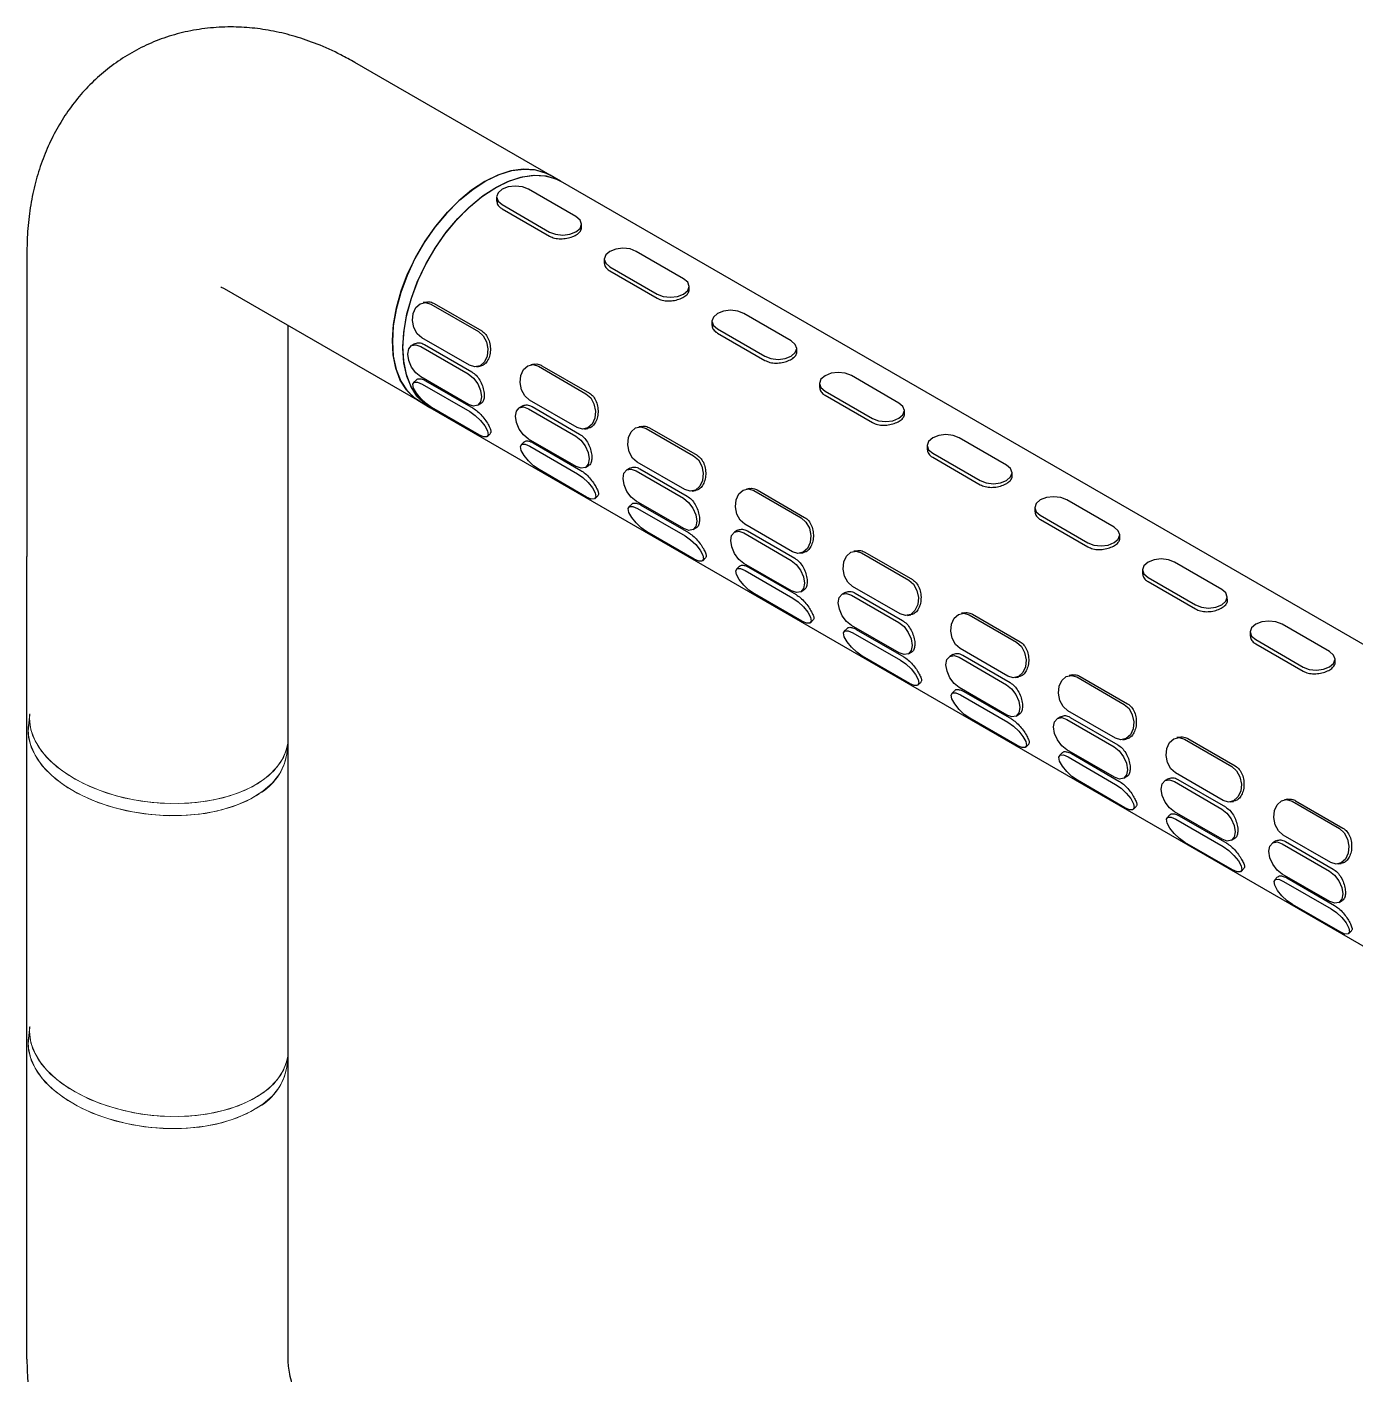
# Model space of a CAD drawing. Extents: x 0 to 3255, y 0 to 2385.
# Drawn here: x 1861.8 to 2039.7, y 1238.2 to 1418.6 of the extents above; entities that cross this region are included whole.
import ezdxf

# ---------------------------------------------------------------- set-up
doc = ezdxf.new("R2010")
doc.units = 0
doc.header["$LTSCALE"] = 10
doc.header["$MEASUREMENT"] = 0
doc.linetypes.add('SLD-实线', pattern=[0])
doc.layers.get('0').update_dxf_attribs({"linetype": 'CONTINUOUS'})

msp = doc.modelspace()

# ---------------------------------------------------------------- linework, layer by layer
at = {"color": 7, "linetype": 'Continuous', "lineweight": 25}
for p, q in [((1931.83, 1398.77), (1905.68, 1413.87)), ((1933.25, 1397.95), (1931.83, 1398.77)), ((1935.3, 1393.22), (1928.94, 1396.89)), ((2074.63, 1316.33), (1933.25, 1397.95)), ((1924.67, 1395.84), (1924.68, 1395.36)), ((1925.41, 1394.82), (1931.77, 1391.15)), ((1925.41, 1394.27), (1931.77, 1390.6)), ((1936.04, 1391.72), (1936.04, 1392.2)), ((1861.76, 1388.51), (1861.76, 1347.7)), ((1949.73, 1384.89), (1943.36, 1388.56)), ((1939.1, 1387.52), (1939.1, 1387.04)), ((1939.83, 1386.5), (1946.19, 1382.82)), ((1939.83, 1385.94), (1946.19, 1382.27)), ((1888.18, 1383.57), (1914.34, 1368.47)), ((1950.46, 1383.39), (1950.46, 1383.87)), ((1915.28, 1381.76), (1914.86, 1381.69)), ((1915.87, 1381.49), (1922.23, 1377.82)), ((1916.32, 1381.57), (1922.68, 1377.89)), ((1953.52, 1379.19), (1953.52, 1378.71)), ((1964.15, 1376.57), (1957.78, 1380.24)), ((1896.75, 1347.7), (1896.75, 1378.62)), ((1954.25, 1378.17), (1960.61, 1374.5)), ((1954.25, 1377.62), (1960.62, 1373.95)), ((1913.69, 1376.17), (1913.27, 1375.93)), ((1914.52, 1375.8), (1920.88, 1372.13)), ((1921.04, 1373.29), (1914.68, 1376.96)), ((1915, 1376.08), (1921.36, 1372.41)), ((1964.88, 1375.07), (1964.88, 1375.55)), ((1929.7, 1373.44), (1929.28, 1373.37)), ((1920.91, 1368.06), (1914.54, 1371.74)), ((1922.04, 1373.09), (1922.46, 1373.16)), ((1930.29, 1373.17), (1936.65, 1369.49)), ((1930.74, 1373.24), (1937.1, 1369.57)), ((1978.57, 1368.24), (1972.21, 1371.91)), ((1913.93, 1371.35), (1913.56, 1370.97)), ((1914.71, 1370.77), (1921.08, 1367.09)), ((1915.16, 1371.22), (1921.53, 1367.55)), ((1967.94, 1370.87), (1967.94, 1370.39)), ((1968.67, 1369.85), (1975.03, 1366.17)), ((1914.34, 1368.47), (1915.75, 1367.65)), ((1922.16, 1367.94), (1922.57, 1368.18)), ((1935.46, 1364.96), (1929.1, 1368.64)), ((1968.67, 1369.29), (1975.04, 1365.62)), ((1915.75, 1367.65), (2057.14, 1286.03)), ((1922.31, 1363.98), (1915.94, 1367.65)), ((1928.11, 1367.84), (1927.69, 1367.6)), ((1928.94, 1367.48), (1935.3, 1363.81)), ((1929.42, 1367.76), (1935.78, 1364.09)), ((1979.3, 1366.74), (1979.3, 1367.22)), ((1936.46, 1364.76), (1936.88, 1364.83)), ((1944.13, 1365.11), (1943.71, 1365.04)), ((1944.71, 1364.84), (1951.07, 1361.17)), ((1945.16, 1364.92), (1951.52, 1361.24)), ((1923.46, 1363.77), (1923.84, 1364.15)), ((1928.35, 1363.02), (1927.98, 1362.65)), ((1935.33, 1359.74), (1928.97, 1363.41)), ((1929.58, 1362.89), (1935.95, 1359.22)), ((1982.36, 1362.54), (1982.36, 1362.06)), ((1992.99, 1359.92), (1986.63, 1363.59)), ((1929.13, 1362.44), (1935.5, 1358.77)), ((1983.09, 1361.52), (1989.45, 1357.85)), ((1983.1, 1360.97), (1989.46, 1357.3)), ((1936.73, 1355.65), (1930.36, 1359.33)), ((1936.58, 1359.61), (1936.99, 1359.86)), ((1942.53, 1359.52), (1942.11, 1359.28)), ((1943.36, 1359.15), (1949.73, 1355.48)), ((1949.88, 1356.64), (1943.52, 1360.31)), ((1943.84, 1359.43), (1950.21, 1355.76)), ((1993.72, 1358.42), (1993.72, 1358.9)), ((1937.88, 1355.45), (1938.26, 1355.83)), ((1950.88, 1356.44), (1951.3, 1356.51)), ((1958.55, 1356.79), (1958.13, 1356.72)), ((1959.13, 1356.52), (1965.49, 1352.84)), ((1959.58, 1356.59), (1965.94, 1352.92)), ((1942.78, 1354.7), (1942.4, 1354.32)), ((1949.75, 1351.41), (1943.39, 1355.08)), ((1943.56, 1354.12), (1949.92, 1350.44)), ((1944.01, 1354.57), (1950.37, 1350.9)), ((1996.78, 1354.22), (1996.78, 1353.74)), ((2007.41, 1351.59), (2001.05, 1355.26)), ((1964.3, 1348.31), (1957.94, 1351.99)), ((1997.51, 1353.2), (2003.88, 1349.52)), ((1997.52, 1352.64), (2003.88, 1348.97)), ((1951.15, 1347.33), (1944.79, 1351)), ((1951, 1351.29), (1951.42, 1351.53)), ((1956.95, 1351.19), (1956.53, 1350.95)), ((1957.78, 1350.83), (1964.15, 1347.15)), ((1958.27, 1351.11), (1964.63, 1347.44)), ((2008.15, 1350.09), (2008.14, 1350.57)), ((1965.31, 1348.11), (1965.73, 1348.18)), ((1972.97, 1348.46), (1972.55, 1348.39)), ((1973.55, 1348.19), (1979.91, 1344.52)), ((1974, 1348.27), (1980.37, 1344.59)), ((1952.31, 1347.12), (1952.68, 1347.5)), ((1957.2, 1346.37), (1956.82, 1345.99)), ((1964.17, 1343.09), (1957.81, 1346.76)), ((2021.83, 1343.27), (2015.47, 1346.94)), ((1957.98, 1345.79), (1964.34, 1342.12)), ((1958.43, 1346.24), (1964.79, 1342.57)), ((2011.2, 1345.89), (2011.21, 1345.41)), ((2011.94, 1344.87), (2018.3, 1341.2)), ((1965.42, 1342.96), (1965.84, 1343.21)), ((1971.37, 1342.87), (1970.96, 1342.63)), ((1978.73, 1339.99), (1972.36, 1343.66)), ((1972.69, 1342.78), (1979.05, 1339.11)), ((2011.94, 1344.32), (2018.3, 1340.65)), ((1965.57, 1339), (1959.21, 1342.67)), ((1972.21, 1342.5), (1978.57, 1338.83)), ((2022.57, 1341.77), (2022.56, 1342.25)), ((1966.73, 1338.8), (1967.1, 1339.18)), ((1979.73, 1339.79), (1980.15, 1339.86)), ((1987.39, 1340.14), (1986.97, 1340.07)), ((1987.97, 1339.87), (1994.33, 1336.19)), ((1988.42, 1339.94), (1994.79, 1336.27)), ((1971.62, 1338.05), (1971.24, 1337.67)), ((1978.59, 1334.76), (1972.23, 1338.43)), ((1972.4, 1337.47), (1978.76, 1333.79)), ((1972.85, 1337.92), (1979.21, 1334.25)), ((2025.62, 1337.57), (2025.63, 1337.09)), ((2036.25, 1334.94), (2029.89, 1338.61)), ((2026.36, 1336.55), (2032.72, 1332.87)), ((2026.36, 1335.99), (2032.72, 1332.32)), ((1979.99, 1330.68), (1973.63, 1334.35)), ((1979.84, 1334.64), (1980.26, 1334.88)), ((1985.79, 1334.54), (1985.38, 1334.3)), ((1986.63, 1334.18), (1992.99, 1330.5)), ((1993.15, 1331.66), (1986.78, 1335.34)), ((1987.11, 1334.46), (1993.47, 1330.79)), ((2036.99, 1333.44), (2036.99, 1333.92)), ((1981.15, 1330.47), (1981.53, 1330.85)), ((1993.01, 1326.44), (1986.65, 1330.11)), ((1994.15, 1331.46), (1994.57, 1331.53)), ((2001.81, 1331.81), (2001.39, 1331.74)), ((2002.39, 1331.54), (2008.76, 1327.87)), ((2002.85, 1331.62), (2009.21, 1327.94)), ((1986.04, 1329.72), (1985.66, 1329.34)), ((1986.82, 1329.14), (1993.18, 1325.47)), ((1987.27, 1329.59), (1993.63, 1325.92)), ((1994.26, 1326.31), (1994.68, 1326.56)), ((2007.57, 1323.34), (2001.21, 1327.01)), ((1994.41, 1322.35), (1988.05, 1326.02)), ((2000.22, 1326.22), (1999.8, 1325.98)), ((2001.05, 1325.85), (2007.41, 1322.18)), ((2001.53, 1326.13), (2007.89, 1322.46)), ((2008.57, 1323.14), (2008.99, 1323.21)), ((2016.23, 1323.49), (2015.81, 1323.42)), ((2016.81, 1323.22), (2023.18, 1319.54)), ((2017.27, 1323.29), (2023.63, 1319.62)), ((1995.57, 1322.15), (1995.95, 1322.53)), ((2000.46, 1321.4), (2000.08, 1321.02)), ((2007.43, 1318.11), (2001.07, 1321.78)), ((2001.69, 1321.27), (2008.05, 1317.6)), ((2001.24, 1320.82), (2007.6, 1317.14)), ((2008.83, 1314.03), (2002.47, 1317.7)), ((2008.68, 1317.99), (2009.1, 1318.23)), ((2014.64, 1317.89), (2014.22, 1317.65)), ((2015.47, 1317.53), (2021.83, 1313.85)), ((2021.99, 1315.01), (2015.63, 1318.69)), ((2015.95, 1317.81), (2022.31, 1314.13)), ((2009.99, 1313.82), (2010.37, 1314.2)), ((2022.99, 1314.81), (2023.41, 1314.88)), ((2030.65, 1315.16), (2030.23, 1315.09)), ((2031.24, 1314.89), (2037.6, 1311.22)), ((2031.69, 1314.96), (2038.05, 1311.29)), ((2014.88, 1313.07), (2014.5, 1312.69)), ((2021.86, 1309.79), (2015.49, 1313.46)), ((2015.66, 1312.49), (2022.02, 1308.82)), ((2016.11, 1312.94), (2022.48, 1309.27)), ((2036.41, 1306.69), (2030.05, 1310.36)), ((2023.26, 1305.7), (2016.89, 1309.37)), ((2023.11, 1309.66), (2023.52, 1309.91)), ((2029.06, 1309.57), (2028.64, 1309.32)), ((2029.89, 1309.2), (2036.25, 1305.53)), ((2030.37, 1309.48), (2036.73, 1305.81)), ((2024.41, 1305.5), (2024.79, 1305.88)), ((2036.28, 1301.46), (2029.91, 1305.13)), ((2037.41, 1306.49), (2037.83, 1306.56)), ((2029.3, 1304.75), (2028.93, 1304.37)), ((2030.08, 1304.16), (2036.45, 1300.49)), ((2030.53, 1304.62), (2036.9, 1300.94)), ((2037.53, 1301.34), (2037.94, 1301.58)), ((2037.68, 1297.38), (2031.31, 1301.05)), ((2038.83, 1297.17), (2039.21, 1297.55))]:
    msp.add_line(p, q, dxfattribs=at)
for p, q in [((1861.76, 1240.14), (1861.76, 1347.7)), ((1896.75, 1240.14), (1896.75, 1347.7))]:
    msp.add_line(p, q)
at = {"color": 7, "linetype": 'SLD-实线', "lineweight": 15}
for p, q in [((1862.13, 1326.62), (1861.96, 1325)), ((1896.58, 1321.24), (1896.75, 1322.85)), ((1862.13, 1284.7), (1861.96, 1283.09)), ((1896.58, 1279.33), (1896.75, 1280.94))]:
    msp.add_line(p, q, dxfattribs=at)
at = {"color": 7, "linetype": 'Continuous', "lineweight": 25, "flags": 128}
for points in [[(1931.83, 1398.77), (1931.19, 1399.09), (1929.77, 1399.5), (1928.23, 1399.58), (1926.57, 1399.34), (1924.85, 1398.78), (1923.09, 1397.9), (1921.33, 1396.74), (1919.6, 1395.31), (1917.95, 1393.65), (1916.4, 1391.78), (1914.98, 1389.74), (1913.74, 1387.58), (1912.68, 1385.33), (1911.83, 1383.06), (1911.22, 1380.79), (1910.84, 1378.58), (1910.71, 1376.48)], [(1914.34, 1368.47), (1913.64, 1368.94), (1912.6, 1369.99), (1911.77, 1371.31), (1911.17, 1372.89), (1910.82, 1374.68), (1910.72, 1376.66), (1910.86, 1378.77), (1911.26, 1380.99), (1911.9, 1383.26), (1912.76, 1385.53), (1913.84, 1387.77), (1915.1, 1389.92), (1916.53, 1391.95), (1918.09, 1393.8), (1919.75, 1395.45), (1921.48, 1396.85), (1923.24, 1397.99), (1925, 1398.84), (1926.72, 1399.37), (1928.37, 1399.59), (1929.9, 1399.47), (1931.3, 1399.04), (1931.83, 1398.77)], [(1915.75, 1367.65), (1915.05, 1368.13), (1914.01, 1369.17), (1913.18, 1370.5), (1912.59, 1372.07), (1912.23, 1373.86), (1912.13, 1375.84), (1912.28, 1377.96), (1912.67, 1380.17), (1913.31, 1382.44), (1914.18, 1384.72), (1915.25, 1386.95), (1916.52, 1389.11), (1917.94, 1391.13), (1919.5, 1392.98), (1921.16, 1394.63), (1922.89, 1396.04), (1924.65, 1397.18), (1926.41, 1398.02), (1928.13, 1398.56), (1929.78, 1398.77), (1931.32, 1398.66), (1932.72, 1398.22), (1933.25, 1397.95)], [(1912.13, 1375.57), (1912.24, 1377.67), (1912.61, 1379.87), (1913.21, 1382.14), (1914.05, 1384.41), (1915.1, 1386.66), (1916.34, 1388.83), (1917.74, 1390.87), (1919.29, 1392.75), (1920.94, 1394.43), (1922.66, 1395.87), (1924.42, 1397.04), (1926.18, 1397.93), (1927.91, 1398.5), (1929.57, 1398.76), (1931.12, 1398.69), (1932.54, 1398.3), (1933.25, 1397.95)], [(1928.94, 1396.89), (1928.13, 1397.2), (1927.17, 1397.31), (1926.22, 1397.19), (1925.41, 1396.88), (1924.87, 1396.4), (1924.67, 1395.85), (1924.87, 1395.29), (1925.41, 1394.82)], [(1931.77, 1391.15), (1932.58, 1390.84), (1933.54, 1390.73), (1934.49, 1390.85), (1935.3, 1391.16), (1935.85, 1391.64), (1936.04, 1392.19), (1935.85, 1392.75), (1935.3, 1393.22)], [(1943.36, 1388.56), (1942.55, 1388.88), (1941.6, 1388.98), (1940.64, 1388.87), (1939.83, 1388.55), (1939.29, 1388.08), (1939.1, 1387.52), (1939.29, 1386.97), (1939.83, 1386.5)], [(1946.19, 1382.82), (1947, 1382.51), (1947.96, 1382.41), (1948.91, 1382.52), (1949.73, 1382.84), (1950.27, 1383.31), (1950.46, 1383.87), (1950.27, 1384.42), (1949.73, 1384.89)], [(1914.68, 1376.96), (1914.05, 1377.53), (1913.6, 1378.35), (1913.41, 1379.3), (1913.5, 1380.25), (1913.87, 1381.04), (1914.44, 1381.55), (1915.14, 1381.71), (1915.87, 1381.49)], [(1957.78, 1380.24), (1956.97, 1380.55), (1956.02, 1380.66), (1955.06, 1380.54), (1954.25, 1380.23), (1953.71, 1379.75), (1953.52, 1379.2), (1953.71, 1378.64), (1954.25, 1378.17)], [(1922.23, 1377.82), (1922.86, 1377.26), (1923.3, 1376.43), (1923.49, 1375.48), (1923.4, 1374.53), (1923.04, 1373.74), (1922.46, 1373.23), (1921.76, 1373.07), (1921.04, 1373.29)], [(1910.71, 1376.48), (1910.84, 1374.52), (1911.22, 1372.74), (1911.83, 1371.19), (1912.68, 1369.89), (1913.74, 1368.87), (1914.34, 1368.47)], [(1915.75, 1367.65), (1915.2, 1368.01), (1914.14, 1369.02), (1913.28, 1370.31), (1912.65, 1371.85), (1912.27, 1373.61), (1912.13, 1375.57)], [(1914.54, 1371.74), (1913.87, 1372.28), (1913.29, 1373.05), (1912.9, 1373.93), (1912.77, 1374.79), (1912.9, 1375.49), (1913.27, 1375.93), (1913.85, 1376.04), (1914.52, 1375.8)], [(1960.61, 1374.5), (1961.42, 1374.19), (1962.38, 1374.08), (1963.34, 1374.19), (1964.15, 1374.51), (1964.69, 1374.99), (1964.88, 1375.54), (1964.69, 1376.1), (1964.15, 1376.57)], [(1929.1, 1368.64), (1928.47, 1369.2), (1928.02, 1370.02), (1927.83, 1370.98), (1927.93, 1371.92), (1928.29, 1372.71), (1928.86, 1373.22), (1929.57, 1373.38), (1930.29, 1373.17)], [(1920.88, 1372.13), (1921.56, 1371.59), (1922.14, 1370.81), (1922.52, 1369.93), (1922.66, 1369.08), (1922.53, 1368.38), (1922.15, 1367.94), (1921.58, 1367.83), (1920.91, 1368.06)], [(1972.21, 1371.91), (1971.39, 1372.23), (1970.44, 1372.33), (1969.48, 1372.22), (1968.67, 1371.9), (1968.13, 1371.43), (1967.94, 1370.87), (1968.13, 1370.32), (1968.67, 1369.85)], [(1915.94, 1367.65), (1915.22, 1368.16), (1914.51, 1368.83), (1913.93, 1369.56), (1913.56, 1370.23), (1913.46, 1370.75), (1913.64, 1371.03), (1914.08, 1371.04), (1914.71, 1370.77)], [(1936.65, 1369.49), (1937.28, 1368.93), (1937.72, 1368.11), (1937.92, 1367.15), (1937.82, 1366.21), (1937.46, 1365.42), (1936.89, 1364.91), (1936.18, 1364.75), (1935.46, 1364.96)], [(1975.03, 1366.17), (1975.84, 1365.86), (1976.8, 1365.76), (1977.76, 1365.87), (1978.57, 1366.19), (1979.11, 1366.66), (1979.3, 1367.22), (1979.11, 1367.77), (1978.57, 1368.24)], [(1921.08, 1367.09), (1921.8, 1366.58), (1922.51, 1365.92), (1923.09, 1365.19), (1923.46, 1364.52), (1923.56, 1364), (1923.38, 1363.71), (1922.94, 1363.71), (1922.31, 1363.98)], [(1928.97, 1363.41), (1928.29, 1363.96), (1927.71, 1364.73), (1927.33, 1365.61), (1927.19, 1366.46), (1927.32, 1367.17), (1927.7, 1367.6), (1928.27, 1367.71), (1928.94, 1367.48)], [(1943.52, 1360.31), (1942.89, 1360.87), (1942.44, 1361.7), (1942.25, 1362.65), (1942.35, 1363.6), (1942.71, 1364.39), (1943.28, 1364.9), (1943.99, 1365.06), (1944.71, 1364.84)], [(1930.36, 1359.33), (1929.64, 1359.83), (1928.93, 1360.5), (1928.35, 1361.23), (1927.98, 1361.9), (1927.88, 1362.42), (1928.06, 1362.71), (1928.5, 1362.71), (1929.13, 1362.44)], [(1935.3, 1363.81), (1935.98, 1363.26), (1936.56, 1362.49), (1936.94, 1361.61), (1937.08, 1360.75), (1936.95, 1360.05), (1936.57, 1359.61), (1936, 1359.5), (1935.33, 1359.74)], [(1986.63, 1363.59), (1985.82, 1363.9), (1984.86, 1364.01), (1983.9, 1363.89), (1983.09, 1363.58), (1982.55, 1363.1), (1982.36, 1362.55), (1982.55, 1361.99), (1983.09, 1361.52)], [(1951.07, 1361.17), (1951.7, 1360.61), (1952.15, 1359.78), (1952.34, 1358.83), (1952.24, 1357.88), (1951.88, 1357.09), (1951.31, 1356.58), (1950.6, 1356.42), (1949.88, 1356.64)], [(1943.39, 1355.08), (1942.71, 1355.63), (1942.13, 1356.4), (1941.75, 1357.28), (1941.61, 1358.14), (1941.74, 1358.84), (1942.12, 1359.28), (1942.69, 1359.39), (1943.36, 1359.15)], [(1989.45, 1357.85), (1990.27, 1357.54), (1991.22, 1357.43), (1992.18, 1357.54), (1992.99, 1357.86), (1993.53, 1358.34), (1993.72, 1358.89), (1993.53, 1359.45), (1992.99, 1359.92)], [(1935.5, 1358.77), (1936.22, 1358.26), (1936.93, 1357.59), (1937.51, 1356.86), (1937.88, 1356.19), (1937.98, 1355.67), (1937.8, 1355.39), (1937.36, 1355.38), (1936.73, 1355.65)], [(1949.73, 1355.48), (1950.4, 1354.93), (1950.98, 1354.16), (1951.37, 1353.28), (1951.5, 1352.43), (1951.37, 1351.72), (1951, 1351.29), (1950.42, 1351.18), (1949.75, 1351.41)], [(1957.94, 1351.99), (1957.31, 1352.55), (1956.87, 1353.37), (1956.68, 1354.33), (1956.77, 1355.27), (1957.13, 1356.06), (1957.71, 1356.57), (1958.41, 1356.73), (1959.13, 1356.52)], [(2001.05, 1355.26), (2000.24, 1355.58), (1999.28, 1355.68), (1998.32, 1355.57), (1997.51, 1355.25), (1996.97, 1354.78), (1996.78, 1354.22), (1996.97, 1353.67), (1997.51, 1353.2)], [(1944.79, 1351), (1944.06, 1351.51), (1943.36, 1352.18), (1942.77, 1352.9), (1942.4, 1353.58), (1942.3, 1354.1), (1942.49, 1354.38), (1942.93, 1354.39), (1943.56, 1354.12)], [(1965.49, 1352.84), (1966.12, 1352.28), (1966.57, 1351.46), (1966.76, 1350.5), (1966.67, 1349.56), (1966.3, 1348.77), (1965.73, 1348.26), (1965.03, 1348.1), (1964.3, 1348.31)], [(1949.92, 1350.44), (1950.64, 1349.93), (1951.35, 1349.27), (1951.93, 1348.54), (1952.3, 1347.87), (1952.4, 1347.35), (1952.22, 1347.06), (1951.78, 1347.06), (1951.15, 1347.33)], [(1957.81, 1346.76), (1957.13, 1347.3), (1956.55, 1348.08), (1956.17, 1348.96), (1956.03, 1349.81), (1956.16, 1350.51), (1956.54, 1350.95), (1957.11, 1351.06), (1957.78, 1350.83)], [(2003.88, 1349.52), (2004.69, 1349.21), (2005.64, 1349.1), (2006.6, 1349.22), (2007.41, 1349.54), (2007.95, 1350.01), (2008.14, 1350.57), (2007.95, 1351.12), (2007.41, 1351.59)], [(1972.36, 1343.66), (1971.73, 1344.22), (1971.29, 1345.05), (1971.1, 1346), (1971.19, 1346.95), (1971.55, 1347.74), (1972.13, 1348.25), (1972.83, 1348.41), (1973.55, 1348.19)], [(1964.15, 1347.15), (1964.82, 1346.61), (1965.4, 1345.84), (1965.79, 1344.96), (1965.93, 1344.1), (1965.8, 1343.4), (1965.42, 1342.96), (1964.85, 1342.85), (1964.17, 1343.09)], [(2015.47, 1346.94), (2014.66, 1347.25), (2013.7, 1347.36), (2012.75, 1347.24), (2011.94, 1346.92), (2011.39, 1346.45), (2011.2, 1345.9), (2011.39, 1345.34), (2011.94, 1344.87)], [(1959.21, 1342.67), (1958.48, 1343.18), (1957.78, 1343.85), (1957.19, 1344.58), (1956.82, 1345.25), (1956.72, 1345.77), (1956.91, 1346.06), (1957.35, 1346.06), (1957.98, 1345.79)], [(1979.91, 1344.52), (1980.54, 1343.96), (1980.99, 1343.13), (1981.18, 1342.18), (1981.09, 1341.23), (1980.72, 1340.44), (1980.15, 1339.93), (1979.45, 1339.77), (1978.73, 1339.99)], [(1972.23, 1338.43), (1971.55, 1338.98), (1970.98, 1339.75), (1970.59, 1340.63), (1970.45, 1341.49), (1970.58, 1342.19), (1970.96, 1342.63), (1971.53, 1342.74), (1972.21, 1342.5)], [(2018.3, 1341.2), (2019.11, 1340.89), (2020.06, 1340.78), (2021.02, 1340.89), (2021.83, 1341.21), (2022.37, 1341.68), (2022.56, 1342.24), (2022.37, 1342.8), (2021.83, 1343.27)], [(1964.34, 1342.12), (1965.06, 1341.61), (1965.77, 1340.94), (1966.35, 1340.21), (1966.72, 1339.54), (1966.82, 1339.02), (1966.64, 1338.74), (1966.2, 1338.73), (1965.57, 1339)], [(1986.78, 1335.34), (1986.15, 1335.9), (1985.71, 1336.72), (1985.52, 1337.68), (1985.61, 1338.62), (1985.97, 1339.41), (1986.55, 1339.92), (1987.25, 1340.08), (1987.97, 1339.87)], [(1973.63, 1334.35), (1972.91, 1334.86), (1972.2, 1335.53), (1971.62, 1336.25), (1971.25, 1336.93), (1971.15, 1337.45), (1971.33, 1337.73), (1971.77, 1337.74), (1972.4, 1337.47)], [(1978.57, 1338.83), (1979.25, 1338.28), (1979.82, 1337.51), (1980.21, 1336.63), (1980.35, 1335.77), (1980.22, 1335.07), (1979.84, 1334.64), (1979.27, 1334.53), (1978.59, 1334.76)], [(2029.89, 1338.61), (2029.08, 1338.92), (2028.12, 1339.03), (2027.17, 1338.92), (2026.36, 1338.6), (2025.81, 1338.13), (2025.62, 1337.57), (2025.81, 1337.02), (2026.36, 1336.55)], [(1994.33, 1336.19), (1994.97, 1335.63), (1995.41, 1334.81), (1995.6, 1333.85), (1995.51, 1332.91), (1995.15, 1332.12), (1994.57, 1331.6), (1993.87, 1331.44), (1993.15, 1331.66)], [(1978.76, 1333.79), (1979.48, 1333.28), (1980.19, 1332.61), (1980.77, 1331.89), (1981.14, 1331.21), (1981.24, 1330.7), (1981.06, 1330.41), (1980.62, 1330.4), (1979.99, 1330.68)], [(1986.65, 1330.11), (1985.97, 1330.65), (1985.4, 1331.43), (1985.01, 1332.31), (1984.87, 1333.16), (1985, 1333.86), (1985.38, 1334.3), (1985.95, 1334.41), (1986.63, 1334.18)], [(2032.72, 1332.87), (2033.53, 1332.56), (2034.49, 1332.45), (2035.44, 1332.57), (2036.25, 1332.89), (2036.8, 1333.36), (2036.99, 1333.92), (2036.8, 1334.47), (2036.25, 1334.94)], [(1992.99, 1330.5), (1993.67, 1329.96), (1994.24, 1329.19), (1994.63, 1328.31), (1994.77, 1327.45), (1994.64, 1326.75), (1994.26, 1326.31), (1993.69, 1326.2), (1993.01, 1326.44)], [(2001.21, 1327.01), (2000.57, 1327.57), (2000.13, 1328.4), (1999.94, 1329.35), (2000.03, 1330.3), (2000.39, 1331.08), (2000.97, 1331.6), (2001.67, 1331.76), (2002.39, 1331.54)], [(1988.05, 1326.02), (1987.33, 1326.53), (1986.62, 1327.2), (1986.04, 1327.93), (1985.67, 1328.6), (1985.57, 1329.12), (1985.75, 1329.41), (1986.19, 1329.41), (1986.82, 1329.14)], [(2008.76, 1327.87), (2009.39, 1327.3), (2009.83, 1326.48), (2010.02, 1325.53), (2009.93, 1324.58), (2009.57, 1323.79), (2008.99, 1323.28), (2008.29, 1323.12), (2007.57, 1323.34)], [(1993.18, 1325.47), (1993.91, 1324.96), (1994.61, 1324.29), (1995.19, 1323.56), (1995.56, 1322.89), (1995.67, 1322.37), (1995.48, 1322.09), (1995.04, 1322.08), (1994.41, 1322.35)], [(2001.07, 1321.78), (2000.39, 1322.33), (1999.82, 1323.1), (1999.43, 1323.98), (1999.29, 1324.84), (1999.42, 1325.54), (1999.8, 1325.98), (2000.37, 1326.09), (2001.05, 1325.85)], [(2015.63, 1318.69), (2015, 1319.25), (2014.55, 1320.07), (2014.36, 1321.03), (2014.45, 1321.97), (2014.82, 1322.76), (2015.39, 1323.27), (2016.09, 1323.43), (2016.81, 1323.22)], [(2002.47, 1317.7), (2001.75, 1318.21), (2001.04, 1318.88), (2000.46, 1319.6), (2000.09, 1320.28), (1999.99, 1320.8), (2000.17, 1321.08), (2000.61, 1321.09), (2001.24, 1320.82)], [(2007.41, 1322.18), (2008.09, 1321.63), (2008.66, 1320.86), (2009.05, 1319.98), (2009.19, 1319.12), (2009.06, 1318.42), (2008.68, 1317.98), (2008.11, 1317.87), (2007.43, 1318.11)], [(2023.18, 1319.54), (2023.81, 1318.98), (2024.25, 1318.16), (2024.44, 1317.2), (2024.35, 1316.26), (2023.99, 1315.47), (2023.41, 1314.95), (2022.71, 1314.79), (2021.99, 1315.01)], [(2015.49, 1313.46), (2014.82, 1314), (2014.24, 1314.78), (2013.85, 1315.66), (2013.71, 1316.51), (2013.84, 1317.21), (2014.22, 1317.65), (2014.8, 1317.76), (2015.47, 1317.53)], [(2007.6, 1317.14), (2008.33, 1316.63), (2009.03, 1315.96), (2009.62, 1315.24), (2009.99, 1314.56), (2010.09, 1314.05), (2009.9, 1313.76), (2009.46, 1313.75), (2008.83, 1314.03)], [(2021.83, 1313.85), (2022.51, 1313.31), (2023.09, 1312.54), (2023.47, 1311.66), (2023.61, 1310.8), (2023.48, 1310.1), (2023.1, 1309.66), (2022.53, 1309.55), (2021.86, 1309.79)], [(2030.05, 1310.36), (2029.42, 1310.92), (2028.97, 1311.74), (2028.78, 1312.7), (2028.88, 1313.65), (2029.24, 1314.43), (2029.81, 1314.95), (2030.51, 1315.11), (2031.24, 1314.89)], [(2016.89, 1309.37), (2016.17, 1309.88), (2015.46, 1310.55), (2014.88, 1311.28), (2014.51, 1311.95), (2014.41, 1312.47), (2014.59, 1312.75), (2015.03, 1312.76), (2015.66, 1312.49)], [(2037.6, 1311.22), (2038.23, 1310.65), (2038.67, 1309.83), (2038.86, 1308.88), (2038.77, 1307.93), (2038.41, 1307.14), (2037.83, 1306.63), (2037.13, 1306.47), (2036.41, 1306.69)], [(2022.02, 1308.82), (2022.75, 1308.31), (2023.45, 1307.64), (2024.04, 1306.91), (2024.41, 1306.24), (2024.51, 1305.72), (2024.32, 1305.44), (2023.88, 1305.43), (2023.26, 1305.7)], [(2029.91, 1305.13), (2029.24, 1305.68), (2028.66, 1306.45), (2028.27, 1307.33), (2028.14, 1308.19), (2028.27, 1308.89), (2028.65, 1309.33), (2029.22, 1309.44), (2029.89, 1309.2)], [(2036.25, 1305.53), (2036.93, 1304.98), (2037.51, 1304.21), (2037.89, 1303.33), (2038.03, 1302.47), (2037.9, 1301.77), (2037.52, 1301.33), (2036.95, 1301.22), (2036.28, 1301.46)], [(2031.31, 1301.05), (2030.59, 1301.56), (2029.88, 1302.23), (2029.3, 1302.95), (2028.93, 1303.63), (2028.83, 1304.15), (2029.01, 1304.43), (2029.45, 1304.44), (2030.08, 1304.16)], [(2036.45, 1300.49), (2037.17, 1299.98), (2037.88, 1299.31), (2038.46, 1298.59), (2038.83, 1297.91), (2038.93, 1297.39), (2038.75, 1297.11), (2038.31, 1297.1), (2037.68, 1297.38)]]:
    msp.add_lwpolyline(points, dxfattribs=at)
at = {"color": 7, "linetype": 'SLD-实线', "lineweight": 15, "flags": 128}
for points in [[(1862.13, 1326.62), (1862.1, 1325.9), (1862.3, 1324.45), (1862.84, 1323), (1863.73, 1321.6), (1864.93, 1320.25), (1866.43, 1319), (1868.2, 1317.86), (1870.19, 1316.86), (1872.37, 1316.03), (1874.7, 1315.37), (1877.12, 1314.9), (1879.59, 1314.63), (1882.06, 1314.57), (1884.47, 1314.71), (1886.78, 1315.06), (1888.94, 1315.61), (1890.91, 1316.34), (1892.65, 1317.24), (1894.11, 1318.29), (1895.28, 1319.48), (1896.13, 1320.77), (1896.63, 1322.14), (1896.75, 1322.85)], [(1896.75, 1322.85), (1896.46, 1321.56), (1895.81, 1320.21), (1894.83, 1318.96), (1893.53, 1317.83), (1891.95, 1316.84), (1890.11, 1316.01), (1888.05, 1315.35), (1885.82, 1314.89), (1883.46, 1314.63), (1881.02, 1314.57), (1878.55, 1314.72), (1876.09, 1315.07), (1873.7, 1315.62), (1871.43, 1316.36), (1869.32, 1317.27), (1867.42, 1318.32), (1865.76, 1319.51), (1864.39, 1320.81), (1863.31, 1322.18), (1862.57, 1323.61), (1862.17, 1325.06), (1862.12, 1326.5), (1862.13, 1326.62)], [(1892.85, 1315.86), (1891.17, 1314.92), (1889.26, 1314.15), (1887.14, 1313.56), (1884.86, 1313.16), (1882.47, 1312.97), (1880.01, 1312.98), (1877.53, 1313.2), (1875.1, 1313.62), (1872.74, 1314.24), (1870.52, 1315.03), (1868.48, 1315.99), (1866.66, 1317.1), (1865.09, 1318.33), (1863.81, 1319.65), (1862.85, 1321.05), (1862.22, 1322.49), (1861.94, 1323.94), (1861.96, 1325)], [(1896.58, 1321.24), (1896.28, 1319.94), (1895.63, 1318.6), (1894.65, 1317.35), (1893.35, 1316.22), (1891.77, 1315.22), (1889.93, 1314.39), (1887.88, 1313.74), (1885.65, 1313.27), (1883.29, 1313.01), (1880.85, 1312.95), (1878.37, 1313.1), (1875.91, 1313.46), (1873.53, 1314.01), (1871.26, 1314.74), (1869.15, 1315.65), (1867.25, 1316.71), (1865.59, 1317.9), (1864.21, 1319.19), (1863.14, 1320.57), (1862.39, 1322), (1861.99, 1323.45), (1861.94, 1324.89), (1861.96, 1325)], [(1862.13, 1284.7), (1862.1, 1283.99), (1862.3, 1282.54), (1862.84, 1281.09), (1863.73, 1279.68), (1864.93, 1278.34), (1866.43, 1277.09), (1868.2, 1275.95), (1870.19, 1274.95), (1872.37, 1274.12), (1874.7, 1273.46), (1877.12, 1272.99), (1879.59, 1272.72), (1882.06, 1272.66), (1884.47, 1272.8), (1886.78, 1273.15), (1888.94, 1273.69), (1890.91, 1274.43), (1892.65, 1275.33), (1894.11, 1276.38), (1895.28, 1277.57), (1896.13, 1278.86), (1896.63, 1280.23), (1896.75, 1280.94)], [(1896.75, 1280.94), (1896.46, 1279.65), (1895.81, 1278.3), (1894.83, 1277.05), (1893.53, 1275.92), (1891.95, 1274.93), (1890.11, 1274.1), (1888.05, 1273.44), (1885.82, 1272.98), (1883.46, 1272.72), (1881.02, 1272.66), (1878.55, 1272.81), (1876.09, 1273.16), (1873.7, 1273.71), (1871.43, 1274.45), (1869.32, 1275.36), (1867.42, 1276.41), (1865.76, 1277.6), (1864.39, 1278.9), (1863.31, 1280.27), (1862.57, 1281.7), (1862.17, 1283.15), (1862.12, 1284.59), (1862.13, 1284.7)], [(1892.85, 1273.95), (1891.17, 1273.01), (1889.26, 1272.24), (1887.14, 1271.65), (1884.86, 1271.25), (1882.47, 1271.06), (1880.01, 1271.07), (1877.53, 1271.29), (1875.1, 1271.71), (1872.74, 1272.33), (1870.52, 1273.12), (1868.48, 1274.08), (1866.66, 1275.19), (1865.09, 1276.42), (1863.81, 1277.74), (1862.85, 1279.14), (1862.22, 1280.58), (1861.94, 1282.03), (1861.96, 1283.09)], [(1896.58, 1279.33), (1896.28, 1278.03), (1895.63, 1276.69), (1894.65, 1275.44), (1893.35, 1274.3), (1891.77, 1273.31), (1889.93, 1272.48), (1887.88, 1271.83), (1885.65, 1271.36), (1883.29, 1271.1), (1880.85, 1271.04), (1878.37, 1271.19), (1875.91, 1271.55), (1873.53, 1272.1), (1871.26, 1272.83), (1869.15, 1273.74), (1867.25, 1274.8), (1865.59, 1275.99), (1864.21, 1277.28), (1863.14, 1278.66), (1862.39, 1280.09), (1861.99, 1281.54), (1861.94, 1282.98), (1861.96, 1283.09)]]:
    msp.add_lwpolyline(points, dxfattribs=at)
at = {"color": 7, "linetype": 'SLD-实线', "lineweight": 15}
for centre in [(1889.09, 1322.45), (1889.09, 1280.54)]:
    msp.add_arc(centre, 7.58, 299.6956, 350.8208, dxfattribs=at)
at = {"color": 7, "linetype": 'Continuous', "lineweight": 25}
for points, knots in [([(1905.68, 1413.87), (1905.06, 1414.21), (1903.41, 1415.13), (1900.76, 1416.32), (1897.74, 1417.37), (1894.83, 1418.09), (1891.94, 1418.52), (1888.98, 1418.67), (1885.98, 1418.51), (1882.97, 1418.01), (1880.1, 1417.19), (1877.39, 1416.07), (1874.86, 1414.67), (1872.53, 1413.02), (1870.4, 1411.14), (1868.49, 1409.05), (1866.81, 1406.76), (1865.36, 1404.3), (1864.14, 1401.66), (1863.16, 1398.87), (1862.43, 1395.91), (1861.95, 1392.81), (1861.78, 1390.32), (1861.76, 1388.87), (1861.76, 1388.51)], [0, 0, 0, 0, 0.032998, 0.088319, 0.137413, 0.185248, 0.231862, 0.277394, 0.327049, 0.375494, 0.422798, 0.469185, 0.514885, 0.560125, 0.605078, 0.649972, 0.695054, 0.740582, 0.786819, 0.834021, 0.882411, 0.932134, 0.983204, 1, 1, 1, 1]), ([(1924.68, 1395.36), (1924.71, 1395.19), (1924.76, 1394.83), (1925.09, 1394.47), (1925.34, 1394.31), (1925.41, 1394.27)], [0, 0, 0, 0, 0.4203998, 0.8524146, 1, 1, 1, 1]), ([(1931.77, 1390.6), (1931.99, 1390.5), (1932.42, 1390.3), (1933.25, 1390.22), (1934.1, 1390.3), (1934.89, 1390.52), (1935.53, 1390.86), (1935.92, 1391.27), (1936.08, 1391.57), (1936.04, 1391.71), (1936.04, 1391.72)], [0, 0, 0, 0, 0.1419921, 0.283949, 0.4268197, 0.5702999, 0.7127946, 0.8542609, 0.9962273, 1, 1, 1, 1]), ([(1939.1, 1387.04), (1939.13, 1386.86), (1939.18, 1386.51), (1939.51, 1386.15), (1939.77, 1385.99), (1939.83, 1385.94)], [0, 0, 0, 0, 0.4204, 0.852415, 1, 1, 1, 1]), ([(1887.74, 1383.79), (1887.76, 1383.78), (1887.8, 1383.77), (1888.06, 1383.63), (1888.18, 1383.57)], [0, 0, 0, 0, 0.546734, 1, 1, 1, 1]), ([(1946.19, 1382.27), (1946.41, 1382.17), (1946.84, 1381.97), (1947.67, 1381.89), (1948.52, 1381.97), (1949.31, 1382.2), (1949.95, 1382.54), (1950.34, 1382.94), (1950.5, 1383.24), (1950.46, 1383.39), (1950.46, 1383.39)], [0, 0, 0, 0, 0.1419921, 0.283949, 0.4268197, 0.5702999, 0.7127946, 0.8542609, 0.9962273, 1, 1, 1, 1]), ([(1915.29, 1381.74), (1915.35, 1381.75), (1915.61, 1381.84), (1915.98, 1381.74), (1916.25, 1381.6), (1916.32, 1381.57)], [0, 0, 0, 0, 0.167081, 0.787911, 1, 1, 1, 1]), ([(1922.68, 1377.89), (1922.87, 1377.75), (1923.25, 1377.48), (1923.63, 1376.78), (1923.84, 1375.97), (1923.86, 1375.11), (1923.69, 1374.32), (1923.35, 1373.69), (1922.93, 1373.28), (1922.6, 1373.21), (1922.46, 1373.19)], [0, 0, 0, 0, 0.12898, 0.257927, 0.387705, 0.518036, 0.647472, 0.775974, 0.904931, 1, 1, 1, 1]), ([(1953.52, 1378.71), (1953.55, 1378.54), (1953.6, 1378.18), (1953.93, 1377.82), (1954.19, 1377.66), (1954.25, 1377.62)], [0, 0, 0, 0, 0.4204, 0.852415, 1, 1, 1, 1]), ([(1913.69, 1376.17), (1913.85, 1376.23), (1914.19, 1376.37), (1914.67, 1376.26), (1914.93, 1376.12), (1915, 1376.08)], [0, 0, 0, 0, 0.425073, 0.853605, 1, 1, 1, 1]), ([(1929.71, 1373.41), (1929.77, 1373.43), (1930.04, 1373.51), (1930.4, 1373.42), (1930.67, 1373.28), (1930.74, 1373.24)], [0, 0, 0, 0, 0.167081, 0.787911, 1, 1, 1, 1]), ([(1960.62, 1373.95), (1960.83, 1373.85), (1961.27, 1373.65), (1962.09, 1373.57), (1962.94, 1373.64), (1963.73, 1373.87), (1964.38, 1374.21), (1964.76, 1374.62), (1964.93, 1374.92), (1964.88, 1375.06), (1964.88, 1375.07)], [0, 0, 0, 0, 0.1419921, 0.283949, 0.4268197, 0.5702999, 0.7127946, 0.8542609, 0.9962273, 1, 1, 1, 1]), ([(1921.36, 1372.41), (1921.56, 1372.27), (1921.95, 1372), (1922.44, 1371.32), (1922.8, 1370.55), (1923, 1369.76), (1923.04, 1369.03), (1922.89, 1368.5), (1922.72, 1368.22), (1922.57, 1368.18), (1922.57, 1368.18)], [0, 0, 0, 0, 0.142376, 0.284717, 0.427974, 0.571842, 0.714722, 0.856571, 0.998921, 1, 1, 1, 1]), ([(1913.96, 1371.33), (1913.98, 1371.36), (1914.06, 1371.49), (1914.41, 1371.52), (1914.83, 1371.4), (1915.1, 1371.26), (1915.16, 1371.22)], [0, 0, 0, 0, 0.130158, 0.501509, 0.873068, 1, 1, 1, 1]), ([(1967.95, 1370.39), (1967.97, 1370.21), (1968.02, 1369.86), (1968.35, 1369.5), (1968.61, 1369.34), (1968.67, 1369.29)], [0, 0, 0, 0, 0.4204, 0.852415, 1, 1, 1, 1]), ([(1928.11, 1367.84), (1928.27, 1367.91), (1928.61, 1368.04), (1929.09, 1367.94), (1929.35, 1367.8), (1929.42, 1367.76)], [0, 0, 0, 0, 0.425073, 0.853605, 1, 1, 1, 1]), ([(1937.1, 1369.57), (1937.29, 1369.43), (1937.67, 1369.15), (1938.05, 1368.45), (1938.27, 1367.64), (1938.28, 1366.79), (1938.11, 1365.99), (1937.77, 1365.36), (1937.35, 1364.95), (1937.02, 1364.89), (1936.88, 1364.86)], [0, 0, 0, 0, 0.12898, 0.257927, 0.387705, 0.518036, 0.647472, 0.775974, 0.904931, 1, 1, 1, 1]), ([(1921.53, 1367.55), (1921.73, 1367.41), (1922.13, 1367.15), (1922.72, 1366.54), (1923.24, 1365.87), (1923.64, 1365.21), (1923.87, 1364.66), (1923.94, 1364.3), (1923.85, 1364.21), (1923.82, 1364.18)], [0, 0, 0, 0, 0.150093, 0.300149, 0.451171, 0.602838, 0.753462, 0.903, 1, 1, 1, 1]), ([(1975.04, 1365.62), (1975.25, 1365.52), (1975.69, 1365.32), (1976.51, 1365.24), (1977.36, 1365.32), (1978.15, 1365.55), (1978.8, 1365.89), (1979.18, 1366.29), (1979.35, 1366.59), (1979.3, 1366.74), (1979.3, 1366.74)], [0, 0, 0, 0, 0.1419921, 0.283949, 0.4268197, 0.5702999, 0.7127946, 0.8542609, 0.9962273, 1, 1, 1, 1]), ([(1944.13, 1365.08), (1944.19, 1365.1), (1944.46, 1365.19), (1944.82, 1365.09), (1945.09, 1364.95), (1945.16, 1364.92)], [0, 0, 0, 0, 0.167081, 0.787911, 1, 1, 1, 1]), ([(1928.38, 1363), (1928.4, 1363.04), (1928.48, 1363.17), (1928.84, 1363.19), (1929.25, 1363.08), (1929.52, 1362.93), (1929.58, 1362.89)], [0, 0, 0, 0, 0.130158, 0.501509, 0.873068, 1, 1, 1, 1]), ([(1935.78, 1364.09), (1935.98, 1363.95), (1936.37, 1363.67), (1936.86, 1363), (1937.22, 1362.23), (1937.42, 1361.43), (1937.46, 1360.71), (1937.31, 1360.18), (1937.14, 1359.89), (1936.99, 1359.86), (1936.99, 1359.86)], [0, 0, 0, 0, 0.1423761, 0.2847168, 0.4279737, 0.5718419, 0.7147219, 0.8565707, 0.998921, 1, 1, 1, 1]), ([(1951.52, 1361.24), (1951.71, 1361.1), (1952.09, 1360.83), (1952.48, 1360.13), (1952.69, 1359.32), (1952.7, 1358.46), (1952.53, 1357.67), (1952.19, 1357.04), (1951.77, 1356.62), (1951.44, 1356.56), (1951.3, 1356.53)], [0, 0, 0, 0, 0.12898, 0.257927, 0.387705, 0.518036, 0.647472, 0.775974, 0.904931, 1, 1, 1, 1]), ([(1982.37, 1362.06), (1982.39, 1361.89), (1982.44, 1361.53), (1982.77, 1361.17), (1983.03, 1361.01), (1983.1, 1360.97)], [0, 0, 0, 0, 0.4204, 0.852415, 1, 1, 1, 1]), ([(1935.95, 1359.22), (1936.15, 1359.09), (1936.55, 1358.82), (1937.15, 1358.21), (1937.66, 1357.55), (1938.06, 1356.89), (1938.29, 1356.34), (1938.37, 1355.97), (1938.27, 1355.88), (1938.24, 1355.85)], [0, 0, 0, 0, 0.150093, 0.300149, 0.451171, 0.602838, 0.753462, 0.903, 1, 1, 1, 1]), ([(1942.53, 1359.52), (1942.7, 1359.58), (1943.03, 1359.72), (1943.51, 1359.61), (1943.78, 1359.47), (1943.84, 1359.43)], [0, 0, 0, 0, 0.425073, 0.853605, 1, 1, 1, 1]), ([(1989.46, 1357.3), (1989.67, 1357.2), (1990.11, 1357), (1990.94, 1356.92), (1991.78, 1356.99), (1992.57, 1357.22), (1993.22, 1357.56), (1993.6, 1357.97), (1993.77, 1358.26), (1993.72, 1358.41), (1993.72, 1358.42)], [0, 0, 0, 0, 0.1419921, 0.283949, 0.4268197, 0.5702999, 0.7127946, 0.8542609, 0.9962273, 1, 1, 1, 1]), ([(1950.21, 1355.76), (1950.4, 1355.62), (1950.79, 1355.35), (1951.28, 1354.67), (1951.64, 1353.9), (1951.84, 1353.11), (1951.88, 1352.38), (1951.73, 1351.85), (1951.56, 1351.56), (1951.42, 1351.53), (1951.42, 1351.53)], [0, 0, 0, 0, 0.1423761, 0.2847168, 0.4279737, 0.5718419, 0.7147219, 0.8565707, 0.998921, 1, 1, 1, 1]), ([(1958.55, 1356.76), (1958.61, 1356.78), (1958.88, 1356.86), (1959.24, 1356.76), (1959.51, 1356.63), (1959.58, 1356.59)], [0, 0, 0, 0, 0.167081, 0.787911, 1, 1, 1, 1]), ([(1942.8, 1354.68), (1942.82, 1354.71), (1942.9, 1354.84), (1943.26, 1354.86), (1943.67, 1354.75), (1943.94, 1354.61), (1944.01, 1354.57)], [0, 0, 0, 0, 0.130158, 0.501509, 0.873068, 1, 1, 1, 1]), ([(1996.79, 1353.74), (1996.81, 1353.56), (1996.87, 1353.21), (1997.2, 1352.85), (1997.45, 1352.68), (1997.52, 1352.64)], [0, 0, 0, 0, 0.4204, 0.852415, 1, 1, 1, 1]), ([(1965.94, 1352.92), (1966.13, 1352.78), (1966.51, 1352.5), (1966.9, 1351.8), (1967.11, 1350.99), (1967.12, 1350.14), (1966.95, 1349.34), (1966.61, 1348.71), (1966.19, 1348.3), (1965.86, 1348.24), (1965.72, 1348.21)], [0, 0, 0, 0, 0.12898, 0.257927, 0.387705, 0.518036, 0.647472, 0.775974, 0.904931, 1, 1, 1, 1]), ([(1950.37, 1350.9), (1950.57, 1350.76), (1950.97, 1350.49), (1951.57, 1349.89), (1952.08, 1349.22), (1952.48, 1348.56), (1952.72, 1348.01), (1952.79, 1347.65), (1952.7, 1347.56), (1952.66, 1347.52)], [0, 0, 0, 0, 0.150093, 0.300149, 0.451171, 0.602838, 0.753462, 0.903, 1, 1, 1, 1]), ([(1956.95, 1351.19), (1957.12, 1351.26), (1957.45, 1351.39), (1957.93, 1351.29), (1958.2, 1351.14), (1958.27, 1351.11)], [0, 0, 0, 0, 0.425073, 0.853605, 1, 1, 1, 1]), ([(2003.88, 1348.97), (2004.1, 1348.87), (2004.53, 1348.67), (2005.36, 1348.59), (2006.21, 1348.67), (2007, 1348.9), (2007.64, 1349.24), (2008.03, 1349.64), (2008.19, 1349.94), (2008.14, 1350.09), (2008.14, 1350.09)], [0, 0, 0, 0, 0.1419921, 0.283949, 0.4268197, 0.5702999, 0.7127946, 0.8542609, 0.9962273, 1, 1, 1, 1]), ([(1972.97, 1348.43), (1973.03, 1348.45), (1973.3, 1348.54), (1973.66, 1348.44), (1973.93, 1348.3), (1974, 1348.27)], [0, 0, 0, 0, 0.167081, 0.787911, 1, 1, 1, 1]), ([(1957.22, 1346.35), (1957.24, 1346.39), (1957.33, 1346.52), (1957.68, 1346.54), (1958.09, 1346.43), (1958.36, 1346.28), (1958.43, 1346.24)], [0, 0, 0, 0, 0.130158, 0.501509, 0.873068, 1, 1, 1, 1]), ([(1964.63, 1347.44), (1964.82, 1347.3), (1965.21, 1347.02), (1965.7, 1346.35), (1966.06, 1345.58), (1966.27, 1344.78), (1966.3, 1344.06), (1966.15, 1343.53), (1965.98, 1343.24), (1965.84, 1343.21), (1965.84, 1343.21)], [0, 0, 0, 0, 0.142376, 0.284717, 0.427974, 0.571842, 0.714722, 0.856571, 0.998921, 1, 1, 1, 1]), ([(1980.37, 1344.59), (1980.55, 1344.45), (1980.93, 1344.18), (1981.32, 1343.48), (1981.53, 1342.67), (1981.54, 1341.81), (1981.37, 1341.02), (1981.03, 1340.38), (1980.61, 1339.97), (1980.28, 1339.91), (1980.14, 1339.88)], [0, 0, 0, 0, 0.12898, 0.257927, 0.387705, 0.518036, 0.647472, 0.775974, 0.904931, 1, 1, 1, 1]), ([(2011.21, 1345.41), (2011.24, 1345.24), (2011.29, 1344.88), (2011.62, 1344.52), (2011.87, 1344.36), (2011.94, 1344.32)], [0, 0, 0, 0, 0.4203998, 0.8524146, 1, 1, 1, 1]), ([(1971.37, 1342.87), (1971.54, 1342.93), (1971.87, 1343.07), (1972.35, 1342.96), (1972.62, 1342.82), (1972.69, 1342.78)], [0, 0, 0, 0, 0.425073, 0.853605, 1, 1, 1, 1]), ([(1964.79, 1342.57), (1964.99, 1342.44), (1965.39, 1342.17), (1965.99, 1341.56), (1966.5, 1340.9), (1966.9, 1340.24), (1967.14, 1339.69), (1967.21, 1339.32), (1967.12, 1339.23), (1967.08, 1339.2)], [0, 0, 0, 0, 0.150093, 0.300149, 0.451171, 0.602838, 0.753462, 0.903, 1, 1, 1, 1]), ([(2018.3, 1340.65), (2018.52, 1340.55), (2018.95, 1340.35), (2019.78, 1340.26), (2020.63, 1340.34), (2021.42, 1340.57), (2022.06, 1340.91), (2022.45, 1341.32), (2022.61, 1341.61), (2022.56, 1341.76), (2022.56, 1341.77)], [0, 0, 0, 0, 0.141992, 0.283949, 0.42682, 0.5703, 0.712795, 0.854261, 0.996227, 1, 1, 1, 1]), ([(1979.05, 1339.11), (1979.24, 1338.97), (1979.63, 1338.7), (1980.12, 1338.02), (1980.48, 1337.25), (1980.69, 1336.46), (1980.72, 1335.73), (1980.57, 1335.2), (1980.41, 1334.91), (1980.26, 1334.88), (1980.26, 1334.88)], [0, 0, 0, 0, 0.142376, 0.284717, 0.427974, 0.571842, 0.714722, 0.856571, 0.998921, 1, 1, 1, 1]), ([(1987.4, 1340.11), (1987.45, 1340.13), (1987.72, 1340.21), (1988.09, 1340.11), (1988.36, 1339.98), (1988.42, 1339.94)], [0, 0, 0, 0, 0.167081, 0.787911, 1, 1, 1, 1]), ([(1971.64, 1338.03), (1971.66, 1338.06), (1971.75, 1338.19), (1972.1, 1338.21), (1972.52, 1338.1), (1972.78, 1337.96), (1972.85, 1337.92)], [0, 0, 0, 0, 0.130158, 0.501509, 0.873068, 1, 1, 1, 1]), ([(1994.79, 1336.27), (1994.98, 1336.13), (1995.35, 1335.85), (1995.74, 1335.15), (1995.95, 1334.34), (1995.97, 1333.49), (1995.79, 1332.69), (1995.46, 1332.06), (1995.03, 1331.65), (1994.7, 1331.59), (1994.56, 1331.56)], [0, 0, 0, 0, 0.12898, 0.257927, 0.387705, 0.518036, 0.647472, 0.775974, 0.904931, 1, 1, 1, 1]), ([(2025.63, 1337.09), (2025.66, 1336.91), (2025.71, 1336.56), (2026.04, 1336.19), (2026.29, 1336.03), (2026.36, 1335.99)], [0, 0, 0, 0, 0.4203998, 0.8524146, 1, 1, 1, 1]), ([(1979.21, 1334.25), (1979.41, 1334.11), (1979.82, 1333.84), (1980.41, 1333.24), (1980.93, 1332.57), (1981.32, 1331.91), (1981.56, 1331.36), (1981.63, 1331), (1981.54, 1330.91), (1981.5, 1330.87)], [0, 0, 0, 0, 0.150093, 0.300149, 0.451171, 0.602838, 0.753462, 0.903, 1, 1, 1, 1]), ([(1985.79, 1334.54), (1985.96, 1334.61), (1986.29, 1334.74), (1986.77, 1334.64), (1987.04, 1334.49), (1987.11, 1334.46)], [0, 0, 0, 0, 0.425073, 0.853605, 1, 1, 1, 1]), ([(2001.82, 1331.78), (2001.87, 1331.8), (2002.14, 1331.89), (2002.51, 1331.79), (2002.78, 1331.65), (2002.85, 1331.62)], [0, 0, 0, 0, 0.1670809, 0.7879113, 1, 1, 1, 1]), ([(2032.72, 1332.32), (2032.94, 1332.22), (2033.37, 1332.02), (2034.2, 1331.94), (2035.05, 1332.02), (2035.84, 1332.25), (2036.48, 1332.59), (2036.87, 1332.99), (2037.03, 1333.29), (2036.99, 1333.44), (2036.98, 1333.44)], [0, 0, 0, 0, 0.141992, 0.283949, 0.42682, 0.5703, 0.712795, 0.854261, 0.996227, 1, 1, 1, 1]), ([(1993.47, 1330.79), (1993.67, 1330.65), (1994.05, 1330.37), (1994.54, 1329.7), (1994.91, 1328.93), (1995.11, 1328.13), (1995.15, 1327.41), (1995, 1326.88), (1994.83, 1326.59), (1994.68, 1326.56), (1994.68, 1326.56)], [0, 0, 0, 0, 0.142376, 0.284717, 0.427974, 0.571842, 0.714722, 0.856571, 0.998921, 1, 1, 1, 1]), ([(1986.06, 1329.7), (1986.08, 1329.74), (1986.17, 1329.87), (1986.52, 1329.89), (1986.94, 1329.77), (1987.2, 1329.63), (1987.27, 1329.59)], [0, 0, 0, 0, 0.130158, 0.501509, 0.873068, 1, 1, 1, 1]), ([(2009.21, 1327.94), (2009.4, 1327.8), (2009.77, 1327.52), (2010.16, 1326.83), (2010.37, 1326.02), (2010.39, 1325.16), (2010.22, 1324.37), (2009.88, 1323.73), (2009.45, 1323.32), (2009.12, 1323.26), (2008.98, 1323.23)], [0, 0, 0, 0, 0.12898, 0.257927, 0.387705, 0.518036, 0.647472, 0.775974, 0.904931, 1, 1, 1, 1]), ([(1993.63, 1325.92), (1993.83, 1325.79), (1994.24, 1325.52), (1994.83, 1324.91), (1995.35, 1324.25), (1995.75, 1323.59), (1995.98, 1323.04), (1996.05, 1322.67), (1995.96, 1322.58), (1995.92, 1322.55)], [0, 0, 0, 0, 0.150093, 0.300149, 0.451171, 0.602838, 0.753462, 0.903, 1, 1, 1, 1]), ([(2000.22, 1326.22), (2000.38, 1326.28), (2000.71, 1326.42), (2001.19, 1326.31), (2001.46, 1326.17), (2001.53, 1326.13)], [0, 0, 0, 0, 0.425073, 0.853605, 1, 1, 1, 1]), ([(2016.24, 1323.46), (2016.3, 1323.48), (2016.56, 1323.56), (2016.93, 1323.46), (2017.2, 1323.33), (2017.27, 1323.29)], [0, 0, 0, 0, 0.167081, 0.787911, 1, 1, 1, 1]), ([(2000.48, 1321.38), (2000.51, 1321.41), (2000.59, 1321.54), (2000.94, 1321.56), (2001.36, 1321.45), (2001.62, 1321.3), (2001.69, 1321.27)], [0, 0, 0, 0, 0.130158, 0.501509, 0.873068, 1, 1, 1, 1]), ([(2007.89, 1322.46), (2008.09, 1322.32), (2008.48, 1322.05), (2008.97, 1321.37), (2009.33, 1320.6), (2009.53, 1319.81), (2009.57, 1319.08), (2009.42, 1318.55), (2009.25, 1318.26), (2009.1, 1318.23), (2009.1, 1318.23)], [0, 0, 0, 0, 0.142376, 0.284717, 0.427974, 0.571842, 0.714722, 0.856571, 0.998921, 1, 1, 1, 1]), ([(2023.63, 1319.62), (2023.82, 1319.48), (2024.19, 1319.2), (2024.58, 1318.5), (2024.79, 1317.69), (2024.81, 1316.84), (2024.64, 1316.04), (2024.3, 1315.41), (2023.88, 1315), (2023.55, 1314.93), (2023.4, 1314.91)], [0, 0, 0, 0, 0.12898, 0.257927, 0.387705, 0.518036, 0.647472, 0.775974, 0.904931, 1, 1, 1, 1]), ([(2008.05, 1317.6), (2008.26, 1317.46), (2008.66, 1317.19), (2009.25, 1316.59), (2009.77, 1315.92), (2010.17, 1315.26), (2010.4, 1314.71), (2010.47, 1314.34), (2010.38, 1314.26), (2010.35, 1314.22)], [0, 0, 0, 0, 0.150093, 0.300149, 0.451171, 0.602838, 0.753462, 0.903, 1, 1, 1, 1]), ([(2014.64, 1317.89), (2014.8, 1317.96), (2015.14, 1318.09), (2015.62, 1317.98), (2015.88, 1317.84), (2015.95, 1317.81)], [0, 0, 0, 0, 0.425073, 0.853605, 1, 1, 1, 1]), ([(2022.31, 1314.13), (2022.51, 1314), (2022.9, 1313.72), (2023.39, 1313.05), (2023.75, 1312.28), (2023.95, 1311.48), (2023.99, 1310.76), (2023.84, 1310.23), (2023.67, 1309.94), (2023.52, 1309.91), (2023.52, 1309.91)], [0, 0, 0, 0, 0.142376, 0.284717, 0.427974, 0.571842, 0.714722, 0.856571, 0.998921, 1, 1, 1, 1]), ([(2030.66, 1315.13), (2030.72, 1315.15), (2030.98, 1315.23), (2031.35, 1315.14), (2031.62, 1315), (2031.69, 1314.96)], [0, 0, 0, 0, 0.167081, 0.787911, 1, 1, 1, 1]), ([(2014.9, 1313.05), (2014.93, 1313.09), (2015.01, 1313.22), (2015.36, 1313.24), (2015.78, 1313.12), (2016.05, 1312.98), (2016.11, 1312.94)], [0, 0, 0, 0, 0.130158, 0.501509, 0.873068, 1, 1, 1, 1]), ([(2038.05, 1311.29), (2038.24, 1311.15), (2038.62, 1310.87), (2039, 1310.18), (2039.22, 1309.37), (2039.23, 1308.51), (2039.06, 1307.72), (2038.72, 1307.08), (2038.3, 1306.67), (2037.97, 1306.61), (2037.83, 1306.58)], [0, 0, 0, 0, 0.12898, 0.257927, 0.387705, 0.518036, 0.647472, 0.775974, 0.904931, 1, 1, 1, 1]), ([(2022.48, 1309.27), (2022.68, 1309.14), (2023.08, 1308.87), (2023.67, 1308.26), (2024.19, 1307.59), (2024.59, 1306.94), (2024.82, 1306.39), (2024.89, 1306.02), (2024.8, 1305.93), (2024.77, 1305.9)], [0, 0, 0, 0, 0.1500933, 0.3001494, 0.4511714, 0.6028377, 0.7534623, 0.9029998, 1, 1, 1, 1]), ([(2029.06, 1309.57), (2029.22, 1309.63), (2029.56, 1309.76), (2030.04, 1309.66), (2030.3, 1309.52), (2030.37, 1309.48)], [0, 0, 0, 0, 0.425073, 0.853605, 1, 1, 1, 1]), ([(2029.33, 1304.73), (2029.35, 1304.76), (2029.43, 1304.89), (2029.79, 1304.91), (2030.2, 1304.8), (2030.47, 1304.65), (2030.53, 1304.62)], [0, 0, 0, 0, 0.130158, 0.501509, 0.873068, 1, 1, 1, 1]), ([(2036.73, 1305.81), (2036.93, 1305.67), (2037.32, 1305.4), (2037.81, 1304.72), (2038.17, 1303.95), (2038.37, 1303.15), (2038.41, 1302.43), (2038.26, 1301.9), (2038.09, 1301.61), (2037.94, 1301.58), (2037.94, 1301.58)], [0, 0, 0, 0, 0.1423761, 0.2847168, 0.4279737, 0.5718419, 0.7147219, 0.8565707, 0.998921, 1, 1, 1, 1]), ([(2036.9, 1300.94), (2037.1, 1300.81), (2037.5, 1300.54), (2038.1, 1299.94), (2038.61, 1299.27), (2039.01, 1298.61), (2039.24, 1298.06), (2039.32, 1297.69), (2039.22, 1297.61), (2039.19, 1297.57)], [0, 0, 0, 0, 0.150093, 0.300149, 0.451171, 0.602838, 0.753462, 0.903, 1, 1, 1, 1]), ([(1861.76, 1240.14), (1861.77, 1239.44), (1861.8, 1237.6), (1862.08, 1234.58), (1862.66, 1231.09), (1863.49, 1227.6), (1864.57, 1224.13), (1865.88, 1220.72), (1867.41, 1217.38), (1869.14, 1214.13), (1871.07, 1210.99), (1873.18, 1207.98), (1875.47, 1205.11), (1877.94, 1202.4), (1880.57, 1199.87), (1883.37, 1197.55), (1885.92, 1195.73), (1887.56, 1194.74), (1888.18, 1194.37)], [0, 0, 0, 0, 0.039673, 0.104935, 0.17038, 0.235931, 0.301322, 0.366475, 0.431418, 0.496255, 0.561127, 0.62617, 0.691523, 0.757353, 0.823801, 0.890955, 0.958794, 1, 1, 1, 1]), ([(1905.68, 1224.68), (1905.58, 1224.73), (1905.32, 1224.89), (1904.72, 1225.31), (1903.89, 1225.99), (1902.96, 1226.9), (1901.96, 1228.01), (1900.96, 1229.3), (1899.99, 1230.74), (1899.11, 1232.28), (1898.34, 1233.86), (1897.72, 1235.41), (1897.26, 1236.86), (1896.95, 1238.15), (1896.79, 1239.23), (1896.75, 1239.84), (1896.75, 1240.08), (1896.75, 1240.14)], [0, 0, 0, 0, 0.03852, 0.105835, 0.173958, 0.243832, 0.315652, 0.389263, 0.464269, 0.540126, 0.616223, 0.691758, 0.766228, 0.83932, 0.911023, 0.981761, 1, 1, 1, 1])]:
    msp.add_open_spline(points, degree=3, knots=knots, dxfattribs=at)

doc.saveas('drawing.dxf')
